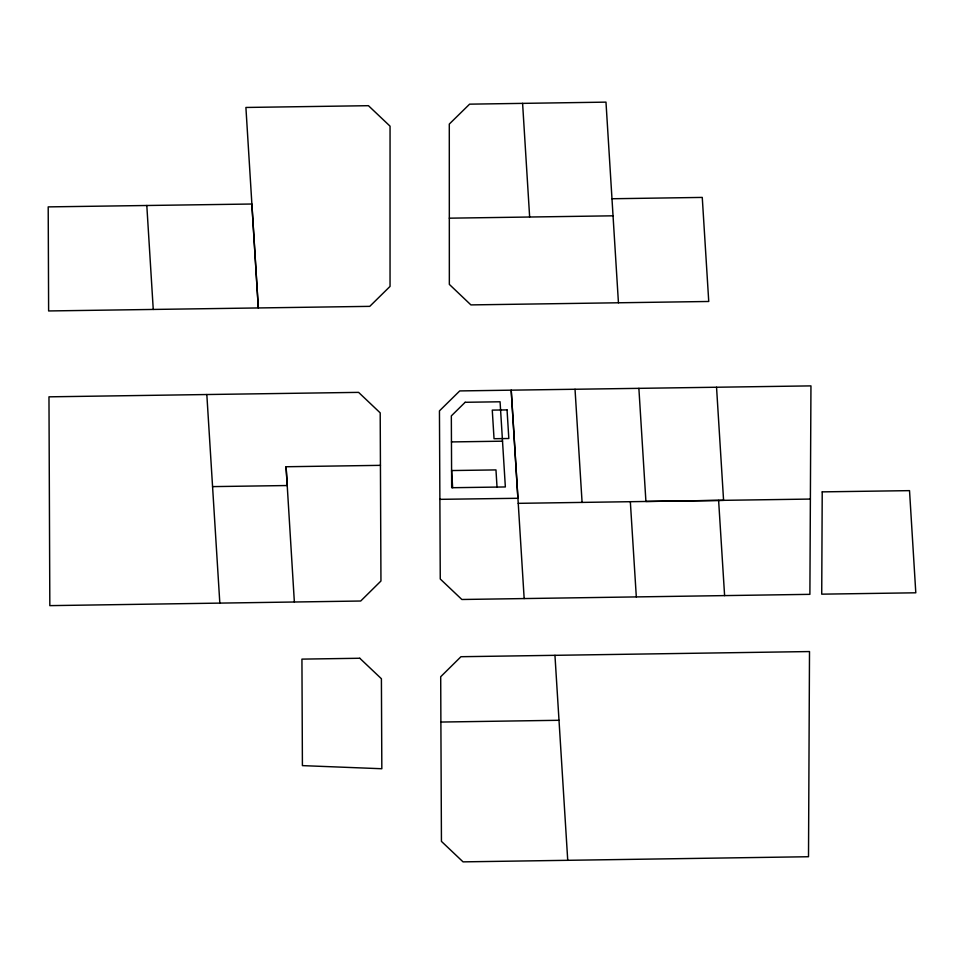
<?xml version="1.0" encoding="UTF-8"?>
<svg xmlns="http://www.w3.org/2000/svg" width="964" height="964" viewBox="0 0 964 964"><rect width="100%" height="100%" fill="white"/><g stroke="black" fill="none" stroke-linecap="round" stroke-linejoin="round"><path stroke-width="1.45" d="M611.971 198.753L702.262 197.415L708.745 301.479L470.902 304.901L449.344 284.392L449.296 124.067L469.601 104.16L605.982 102.136L618.442 302.78M449.32 218.177L613.032 215.816M153.252 309.444L48.622 310.95L48.2 206.886L251.869 204.019L258.316 307.962L245.904 107.462L368.441 105.691L390.058 126.176L390.046 286.404L369.766 306.359L153.252 309.444L146.805 205.477M206.826 394.529L48.971 396.831L49.827 605.633L360.705 601.018L380.949 581.015L380.202 412.869L358.596 392.372L206.826 394.529L219.828 603.115M451.453 441.922L502.521 441.187M294.357 601.97L286.067 466.745L380.455 465.347M212.562 486.615L287.26 485.531L286.067 466.745M518.222 503.341L810.387 499.063M440.885 722.048L440.705 676.728L460.961 656.713L809.507 651.556L808.507 856.731L463.045 861.864L441.44 841.379L440.885 722.048L559 720.289M439.861 499.34L517.897 498.28L511.209 390.167L459.732 390.926L439.451 410.881L440.259 579.003L461.864 599.488L809.893 594.342L810.953 385.889L511.209 390.167L524.163 598.56M716.541 387.239L723.578 500.34L645.916 501.461L638.879 388.347M718.614 500.412L724.603 595.607M630.336 501.702L636.312 596.909M575.026 389.263L582.087 502.425M522.596 103.365L529.646 217.008M554.951 655.327L567.736 860.31M497.026 487.073L495.966 469.914L451.586 470.553L452.646 487.712M822.22 491.869L821.726 594.161L915.8 592.8L909.522 490.64L822.22 491.869M465.154 402.289L451.333 415.894L451.67 487.724L505.353 486.953L500.075 401.783L465.154 402.289M507.052 409.905L492.267 410.11L494.038 438.716L508.823 438.5L507.052 409.905M359.789 658.255L301.937 659.123L302.407 765.621L381.828 768.742L381.407 678.74L359.789 658.255"/></g></svg>
